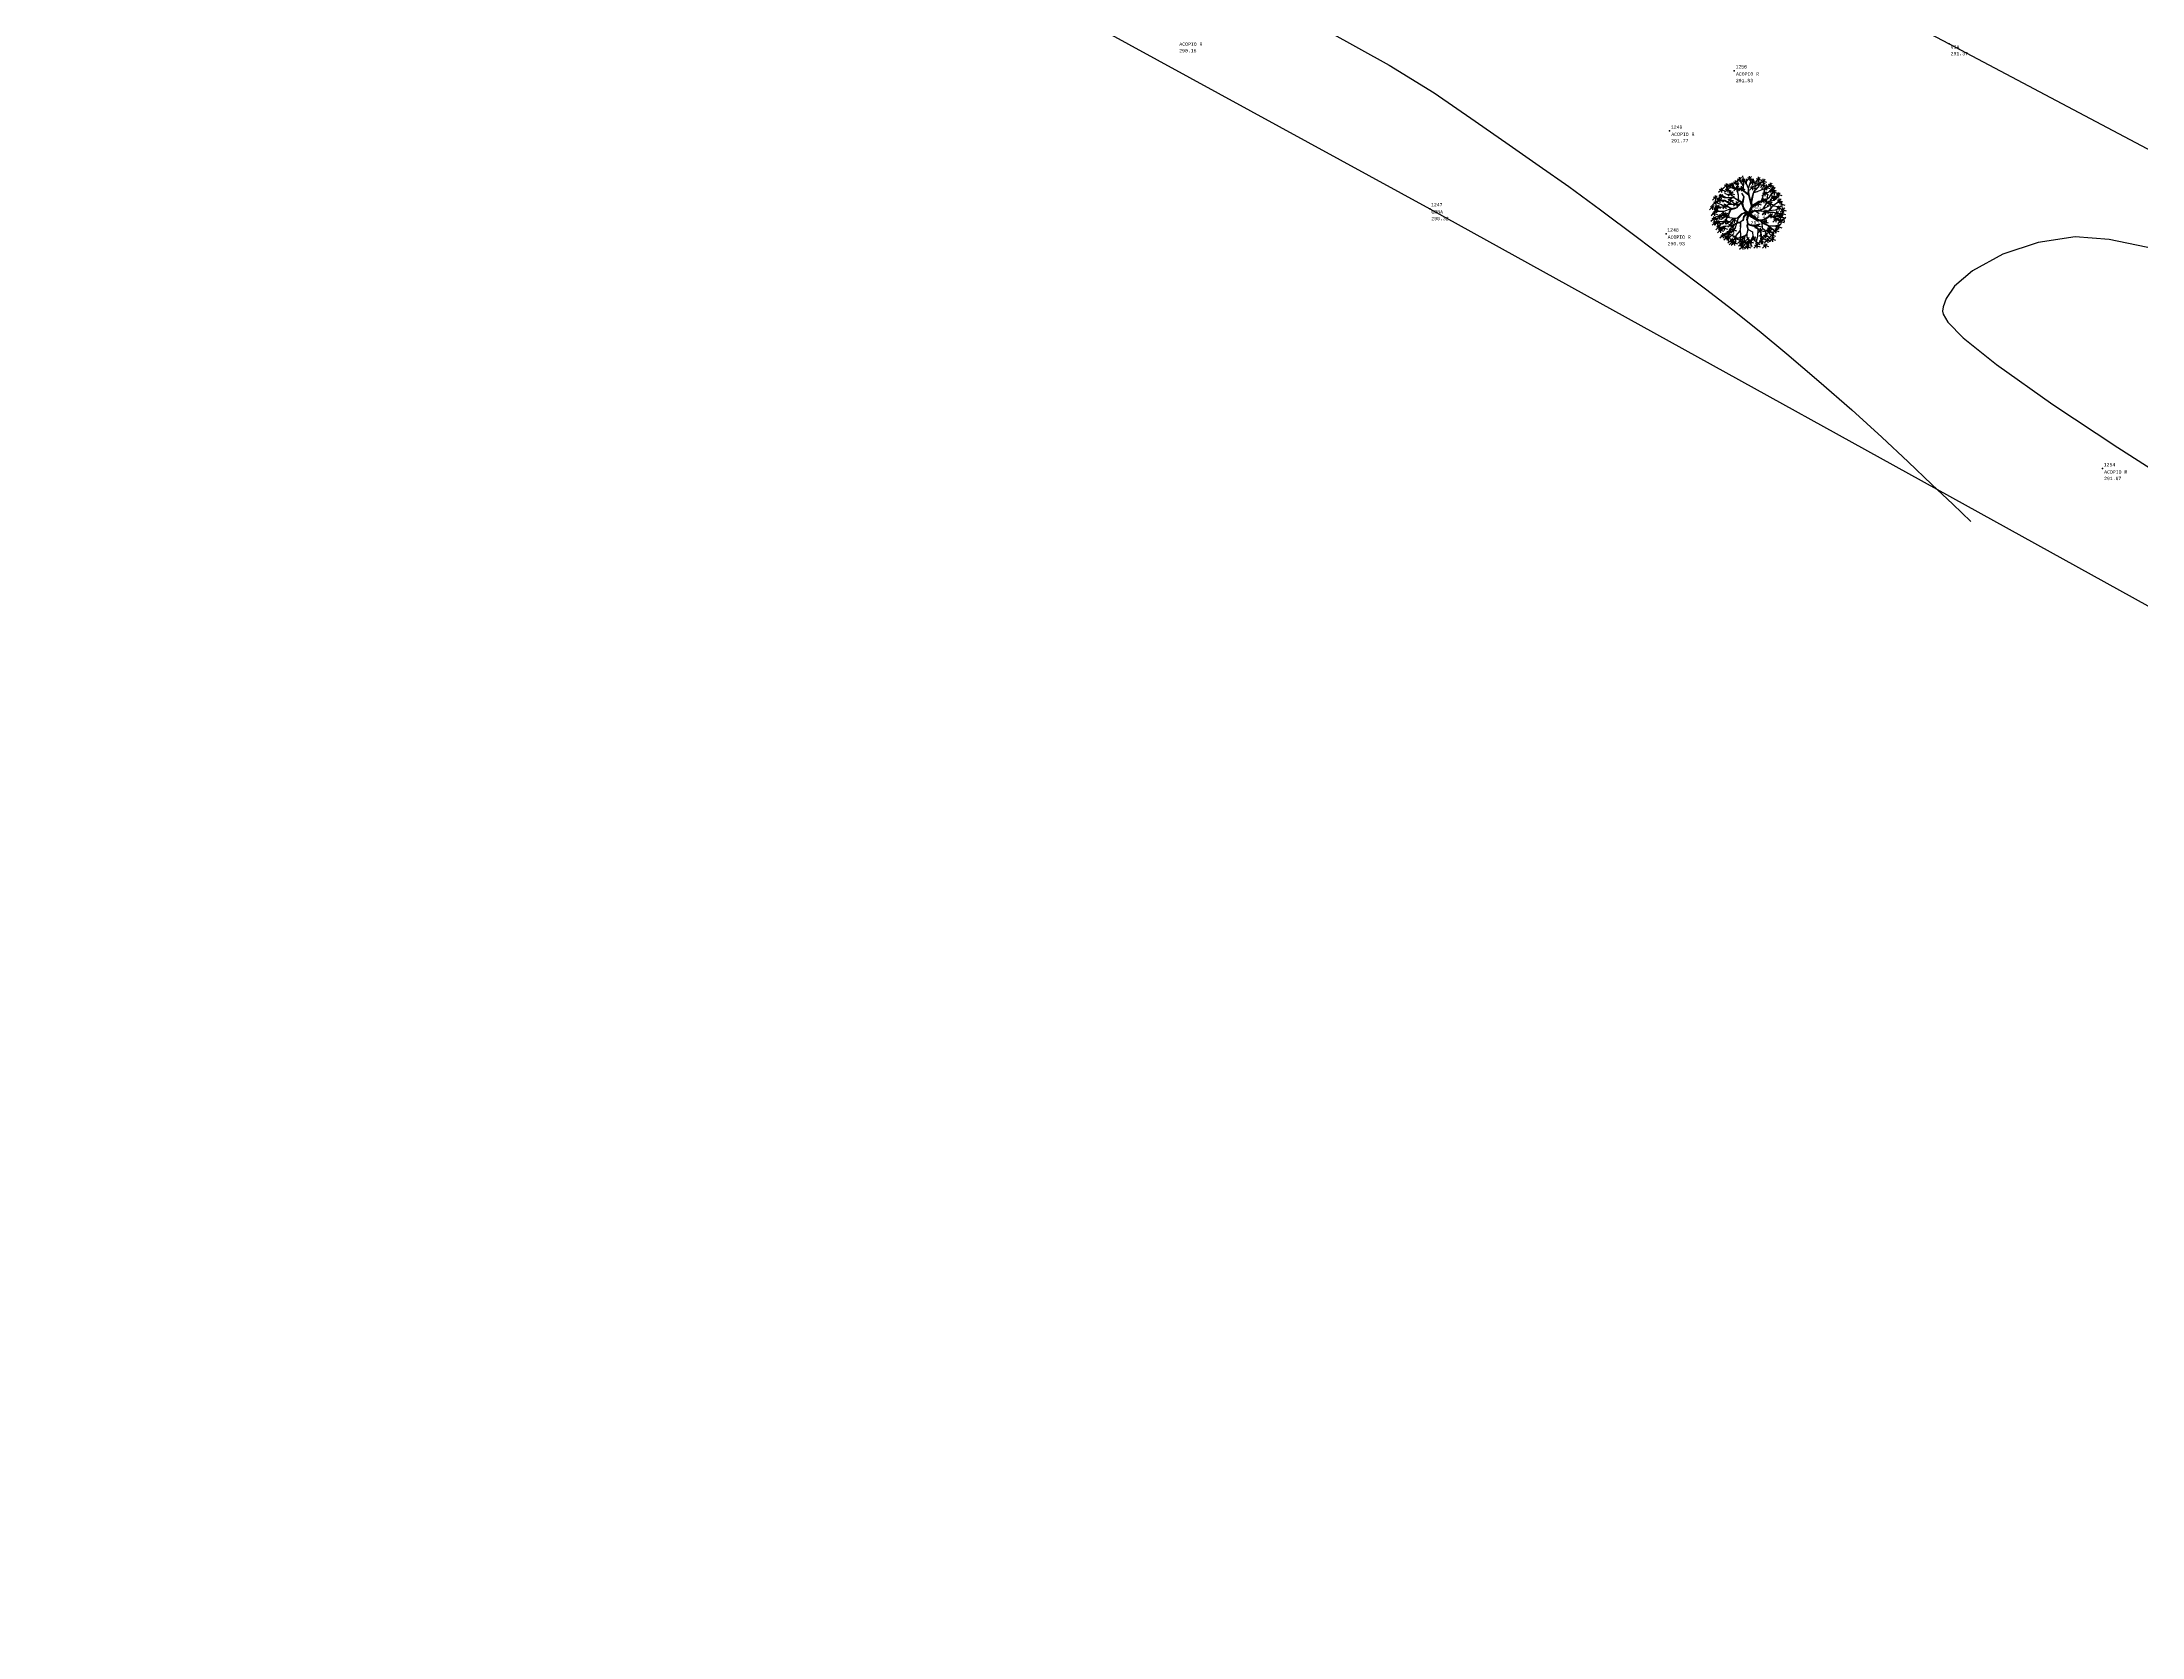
# Model space of a CAD drawing. Header units: metres. Extents: x 5050628 to 5051715, y 2427226 to 2427693.
# Drawn here: x 5051092.13 to 5051123.68, y 2427341.98 to 2427365.94 of the extents above; entities that cross this region are included whole.
import ezdxf
from ezdxf.enums import TextEntityAlignment as Align

# ---------------------------------------------------------------- set-up
doc = ezdxf.new("R2010")
doc.units = ezdxf.units.M
for name, color, linetype in [('ARBOLES', 3, 'Continuous'), ('C-TOPO-MINR-N', 11, 'Continuous'), ('CVL_PUNTO', 2, 'Continuous'), ('CVL_PUNTO_COR', 2, 'Continuous'), ('CVL_PUNTO_NUM', 2, 'Continuous'), ('Urbanizacion', 222, 'Continuous'), ('Vía', 40, 'Continuous')]:
    doc.layers.add(name, color=color, linetype=linetype)
doc.styles.add('MONOTXT4', font='monotxt4.shx')

# ---------------------------------------------------------------- blocks, each defined once
blk = doc.blocks.new('ar-2')
at = {"layer": 'ARBOLES', "color": 27}
for p, q in [((29.277, 111.969), (29.158, 112.187)), ((29.414, 112.149), (29.395, 112.287)), ((29.638, 112.025), (29.5, 112.311)), ((29.638, 112.218), (29.619, 112.342)), ((29.62, 112.377), (29.643, 112.177)), ((29.638, 112.342), (29.65, 112.224)), ((29.644, 112.043), (29.638, 112.218)), ((29.644, 111.993), (29.662, 112.348)), ((29.756, 112.137), (29.688, 112.342)), ((29.762, 112.143), (29.787, 112.361)), ((29.855, 111.956), (29.974, 112.361)), ((30.129, 112.131), (30.048, 112.355)), ((30.136, 112.137), (30.229, 112.305)), ((30.297, 112.031), (30.396, 112.249)), ((28.711, 111.253), (28.481, 111.359)), ((28.53, 111.488), (28.763, 111.416)), ((28.591, 111.638), (28.825, 111.565)), ((28.853, 111.558), (28.611, 111.664)), ((28.853, 111.564), (28.636, 111.67)), ((28.897, 111.564), (28.654, 111.695)), ((28.853, 111.44), (28.68, 111.44)), ((28.848, 111.434), (28.755, 111.366)), ((28.978, 111.677), (28.853, 111.744)), ((29.245, 111.558), (28.853, 111.558)), ((29.091, 111.303), (28.853, 111.44)), ((29.041, 111.297), (28.854, 111.434)), ((29.041, 111.839), (28.91, 111.982)), ((29.091, 111.677), (28.978, 111.677)), ((29.102, 111.683), (29.041, 111.839)), ((29.234, 111.272), (29.041, 111.297)), ((29.245, 111.956), (29.091, 112.149)), ((29.277, 111.259), (29.091, 111.303)), ((29.258, 111.564), (29.102, 111.683)), ((29.115, 112.149), (29.24, 111.988)), ((29.24, 111.988), (29.14, 112.174)), ((29.383, 111.888), (29.245, 111.956)), ((29.494, 111.409), (29.245, 111.558)), ((29.563, 111.334), (29.271, 111.534)), ((29.383, 111.9), (29.277, 111.969)), ((29.346, 112.057), (29.369, 111.857)), ((29.37, 111.844), (29.414, 112.149)), ((29.42, 111.733), (29.37, 111.844)), ((29.37, 111.844), (29.42, 111.683)), ((29.494, 111.894), (29.383, 111.9)), ((29.588, 111.876), (29.383, 111.888)), ((29.42, 111.683), (29.414, 111.471)), ((29.439, 111.458), (29.42, 111.733)), ((29.544, 111.334), (29.457, 111.285)), ((29.55, 111.309), (29.47, 111.285)), ((29.619, 111.888), (29.494, 111.894)), ((29.619, 111.328), (29.494, 111.409)), ((29.55, 111.309), (29.625, 111.135)), ((29.595, 111.266), (29.563, 111.334)), ((29.662, 111.601), (29.576, 111.757)), ((29.862, 111.657), (29.588, 111.876)), ((29.6, 111.352), (29.656, 111.595)), ((29.644, 111.11), (29.6, 111.322)), ((29.619, 111.888), (29.644, 112.043)), ((29.656, 111.129), (29.619, 111.328)), ((29.625, 111.346), (29.662, 111.601)), ((29.638, 111.906), (29.644, 111.863)), ((29.669, 111.832), (29.644, 111.993)), ((29.881, 111.664), (29.669, 111.832)), ((29.849, 111.956), (29.762, 112.143)), ((29.837, 111.701), (29.855, 111.95)), ((29.874, 111.677), (29.849, 111.956)), ((29.98, 111.197), (29.862, 111.657)), ((29.967, 111.378), (29.881, 111.664)), ((29.961, 111.421), (30.067, 111.77)), ((29.998, 111.352), (29.967, 111.378)), ((30.004, 111.179), (29.974, 111.346)), ((29.98, 111.384), (30.017, 111.534)), ((29.998, 111.365), (30.08, 111.794)), ((30.017, 111.179), (29.998, 111.352)), ((30.017, 111.246), (30.297, 111.409)), ((30.03, 111.209), (30.253, 111.359)), ((30.036, 111.179), (30.309, 111.396)), ((30.08, 111.794), (30.142, 111.882)), ((30.086, 111.776), (30.223, 111.82)), ((30.104, 111.813), (30.229, 111.826)), ((30.333, 111.375), (30.126, 111.192)), ((30.142, 111.882), (30.129, 112.131)), ((30.142, 111.919), (30.297, 112.038)), ((30.147, 111.882), (30.297, 112.031)), ((30.223, 111.82), (30.428, 111.913)), ((30.297, 111.409), (30.422, 111.421)), ((30.309, 111.396), (30.471, 111.409)), ((30.385, 111.421), (30.459, 111.59)), ((30.622, 111.809), (30.416, 111.626)), ((30.422, 111.421), (30.446, 111.502)), ((30.428, 111.913), (30.739, 112.056)), ((30.446, 111.502), (30.491, 111.701)), ((30.471, 111.409), (30.565, 111.446)), ((30.472, 111.091), (30.609, 111.322)), ((30.484, 111.714), (30.546, 111.888)), ((30.491, 111.701), (30.701, 111.8)), ((30.502, 111.739), (30.695, 111.794)), ((30.546, 111.888), (30.595, 111.956)), ((30.565, 111.446), (30.739, 111.577)), ((30.595, 111.956), (30.621, 112.125)), ((30.609, 111.322), (30.783, 111.434)), ((30.615, 111.366), (30.789, 111.44)), ((30.701, 111.8), (30.857, 111.963)), ((30.739, 111.577), (30.857, 111.782)), ((30.757, 111.863), (30.87, 111.943)), ((30.757, 111.85), (30.882, 111.919)), ((30.981, 111.635), (30.775, 111.452)), ((30.783, 111.648), (31.017, 111.576)), ((30.783, 111.434), (30.939, 111.453)), ((30.789, 111.434), (30.895, 111.621)), ((30.876, 111.216), (31.094, 111.372)), ((30.886, 111.653), (30.909, 111.452)), ((30.939, 111.453), (31.088, 111.652)), ((30.939, 111.453), (31.119, 111.614)), ((28.396, 111.064), (28.63, 110.991)), ((28.406, 110.992), (28.767, 110.98)), ((28.786, 110.98), (28.412, 111.011)), ((28.648, 110.817), (28.418, 110.705)), ((28.637, 111.16), (28.419, 111.135)), ((28.431, 111.16), (28.556, 111.166)), ((28.723, 111.148), (28.437, 111.198)), ((28.699, 110.637), (28.456, 110.675)), ((28.568, 110.525), (28.462, 110.5)), ((28.63, 110.525), (28.475, 110.482)), ((28.798, 110.5), (28.531, 110.339)), ((28.755, 110.538), (28.537, 110.532)), ((28.923, 110.563), (28.63, 110.525)), ((28.804, 110.979), (28.648, 110.817)), ((28.848, 110.743), (28.699, 110.637)), ((28.829, 111.166), (28.711, 111.253)), ((28.823, 111.166), (28.723, 111.148)), ((28.791, 111.231), (29.025, 111.159)), ((28.991, 110.793), (28.798, 110.5)), ((29.102, 111.085), (28.804, 110.979)), ((29.116, 111.085), (28.811, 111.284)), ((29.016, 111.278), (28.823, 111.166)), ((28.985, 110.805), (28.848, 110.743)), ((29.284, 110.681), (28.916, 110.724)), ((29.06, 110.538), (28.923, 110.563)), ((29.066, 110.532), (28.923, 110.438)), ((29.072, 111.067), (28.973, 110.799)), ((29.103, 111.06), (28.985, 110.805)), ((28.997, 111.173), (29.14, 111.098)), ((29.246, 111.253), (29.016, 111.278)), ((29.178, 110.669), (29.06, 110.538)), ((29.339, 111.129), (29.102, 111.085)), ((29.109, 111.067), (29.327, 111.116)), ((29.228, 110.432), (29.109, 110.339)), ((29.122, 110.332), (29.228, 110.407)), ((29.228, 110.407), (29.165, 110.282)), ((29.408, 110.693), (29.178, 110.669)), ((29.253, 110.426), (29.184, 110.282)), ((29.414, 110.507), (29.228, 110.432)), ((29.427, 110.494), (29.253, 110.426)), ((29.408, 111.26), (29.265, 111.26)), ((29.421, 110.687), (29.271, 110.245)), ((29.457, 111.285), (29.277, 111.259)), ((29.47, 111.285), (29.339, 111.129)), ((29.433, 111.278), (29.339, 111.129)), ((29.545, 110.868), (29.377, 110.693)), ((29.551, 110.861), (29.408, 110.693)), ((29.514, 110.519), (29.414, 110.507)), ((29.501, 110.482), (29.427, 110.494)), ((29.433, 110.693), (29.582, 110.868)), ((29.501, 110.519), (29.52, 110.332)), ((29.613, 110.612), (29.514, 110.525)), ((29.582, 110.575), (29.514, 110.519)), ((29.52, 110.307), (29.526, 110.513)), ((29.738, 110.942), (29.545, 110.868)), ((29.756, 110.917), (29.551, 110.861)), ((29.626, 110.6), (29.582, 110.575)), ((29.644, 110.774), (29.613, 110.612)), ((29.651, 110.743), (29.626, 110.6)), ((29.763, 110.923), (29.638, 111.098)), ((29.749, 110.967), (29.644, 111.11)), ((29.848, 110.918), (29.651, 110.743)), ((29.756, 110.992), (29.656, 111.129)), ((29.657, 110.768), (29.781, 110.936)), ((29.812, 110.923), (29.657, 110.768)), ((29.855, 110.917), (29.749, 110.967)), ((29.855, 110.917), (29.756, 110.992)), ((29.812, 110.874), (29.769, 110.625)), ((29.848, 110.918), (29.775, 110.612)), ((29.775, 110.612), (29.812, 110.457)), ((29.8, 110.45), (29.787, 110.357)), ((29.819, 110.432), (29.794, 110.364)), ((29.856, 110.812), (29.8, 110.618)), ((29.8, 110.618), (29.825, 110.469)), ((29.812, 110.457), (29.887, 110.413)), ((29.825, 110.469), (29.912, 110.426)), ((29.848, 110.918), (29.98, 111.197)), ((29.848, 110.918), (30.004, 111.179)), ((29.848, 110.918), (29.887, 110.811)), ((29.893, 110.954), (29.881, 110.917)), ((29.881, 110.917), (29.905, 110.817)), ((29.887, 110.811), (30.223, 110.599)), ((29.887, 110.413), (30.124, 110.345)), ((29.905, 110.817), (29.918, 110.917)), ((29.912, 110.426), (30.092, 110.37)), ((29.918, 110.992), (30.017, 111.16)), ((29.918, 110.936), (30.043, 111.017)), ((29.918, 110.917), (29.918, 110.992)), ((29.924, 110.911), (30.018, 110.986)), ((29.93, 110.898), (30.291, 110.618)), ((29.937, 110.805), (29.93, 110.867)), ((29.93, 110.867), (30.21, 110.655)), ((30.204, 110.631), (29.937, 110.805)), ((29.949, 110.886), (30.092, 111.005)), ((30.21, 110.655), (29.967, 110.811)), ((30.018, 110.986), (30.105, 111.017)), ((30.285, 110.413), (30.055, 110.382)), ((30.092, 111.005), (30.155, 111.005)), ((30.105, 111.017), (30.298, 111.017)), ((30.13, 110.37), (30.285, 110.413)), ((30.155, 111.005), (30.31, 110.892)), ((30.192, 110.986), (30.323, 111.011)), ((30.291, 110.618), (30.204, 110.631)), ((30.223, 110.599), (30.341, 110.593)), ((30.279, 111.017), (30.472, 111.091)), ((30.298, 111.017), (30.422, 110.992)), ((30.309, 110.618), (30.372, 110.618)), ((30.341, 110.593), (30.422, 110.493)), ((30.348, 111.017), (30.478, 111.091)), ((30.372, 110.618), (30.502, 110.649)), ((30.403, 110.581), (30.446, 110.493)), ((30.409, 110.581), (30.534, 110.643)), ((30.416, 110.488), (30.428, 110.282)), ((30.422, 110.992), (30.727, 111.017)), ((30.422, 110.493), (30.701, 110.369)), ((30.453, 110.282), (30.435, 110.482)), ((30.446, 110.493), (30.695, 110.388)), ((30.491, 111.091), (30.721, 111.21)), ((30.502, 110.649), (30.739, 110.787)), ((30.528, 110.992), (30.659, 110.986)), ((30.534, 110.643), (30.733, 110.768)), ((30.628, 111.005), (30.721, 110.955)), ((30.695, 110.835), (30.928, 110.763)), ((30.721, 110.955), (30.908, 110.942)), ((30.727, 111.017), (30.876, 111.216)), ((30.733, 110.768), (30.9, 110.737)), ((30.739, 110.787), (30.882, 110.755)), ((30.746, 111.023), (30.976, 111.048)), ((30.777, 111.036), (30.889, 111.229)), ((30.882, 110.755), (31.199, 110.787)), ((30.889, 111.216), (31.275, 111.173)), ((30.9, 110.737), (31.156, 110.631)), ((31.138, 110.612), (30.907, 110.724)), ((30.908, 110.942), (31.293, 110.874)), ((31.181, 110.811), (30.919, 110.761)), ((30.955, 110.925), (31.189, 110.853)), ((30.976, 111.048), (31.063, 111.042)), ((31.019, 110.376), (31.231, 110.443)), ((31.249, 110.581), (31.138, 110.612)), ((31.261, 110.599), (31.144, 110.625)), ((31.156, 110.631), (31.274, 110.625)), ((31.298, 110.798), (31.181, 110.811)), ((31.199, 110.787), (31.293, 110.755)), ((31.298, 110.78), (31.224, 110.792)), ((28.496, 110.341), (28.729, 110.269)), ((28.86, 110.357), (28.58, 110.27)), ((28.705, 110.282), (28.58, 110.257)), ((28.599, 110.233), (28.705, 110.282)), ((28.612, 110.208), (28.842, 110.345)), ((28.991, 110.096), (28.755, 109.984)), ((29.109, 110.339), (28.86, 110.357)), ((29.035, 110.158), (28.96, 109.791)), ((29.091, 110.245), (28.973, 109.766)), ((29.078, 110.251), (28.991, 110.096)), ((29.184, 110.282), (29.078, 110.251)), ((29.286, 110.273), (29.08, 110.09)), ((29.215, 109.772), (29.085, 109.691)), ((29.271, 110.245), (29.103, 110.052)), ((29.191, 110.29), (29.214, 110.09)), ((29.676, 109.915), (29.215, 109.772)), ((29.246, 109.784), (29.713, 109.952)), ((29.302, 109.679), (29.259, 109.616)), ((29.321, 109.952), (29.302, 109.679)), ((29.489, 110.152), (29.321, 109.952)), ((29.632, 109.695), (29.426, 109.512)), ((29.677, 109.879), (29.47, 109.696)), ((29.663, 109.729), (29.47, 109.517)), ((29.52, 110.332), (29.489, 110.152)), ((29.52, 109.984), (29.489, 109.753)), ((29.495, 110.164), (29.52, 109.984)), ((29.663, 109.722), (29.539, 109.511)), ((29.682, 109.915), (29.663, 109.729)), ((29.781, 110.027), (29.682, 109.915)), ((29.831, 110.195), (29.775, 110.04)), ((29.775, 110.04), (29.787, 109.884)), ((29.787, 110.357), (29.819, 110.183)), ((29.787, 109.884), (29.869, 109.753)), ((29.794, 110.364), (29.837, 110.208)), ((29.837, 110.208), (30.018, 110.12)), ((29.875, 109.753), (29.999, 109.492)), ((30.024, 109.909), (29.955, 109.76)), ((29.962, 109.747), (29.955, 109.486)), ((30.043, 109.915), (29.962, 109.747)), ((30.018, 110.12), (30.043, 109.915)), ((30.03, 109.965), (30.024, 109.909)), ((30.043, 109.915), (30.099, 109.772)), ((30.07, 109.924), (30.093, 109.724)), ((30.099, 109.772), (30.335, 109.573)), ((30.124, 110.37), (30.254, 110.264)), ((30.124, 110.345), (30.248, 110.245)), ((30.235, 109.934), (30.167, 109.616)), ((30.248, 110.245), (30.235, 109.934)), ((30.26, 110.257), (30.379, 110.071)), ((30.366, 110.046), (30.379, 109.853)), ((30.397, 109.585), (30.372, 109.841)), ((30.379, 110.071), (30.397, 109.884)), ((30.379, 109.853), (30.422, 109.592)), ((30.391, 109.884), (30.441, 109.592)), ((30.397, 109.884), (30.652, 109.735)), ((30.428, 110.282), (30.546, 110.189)), ((30.546, 110.189), (30.615, 109.971)), ((30.565, 110.171), (30.814, 110.102)), ((30.578, 110.189), (30.827, 110.108)), ((30.615, 109.971), (30.771, 109.853)), ((30.638, 110.146), (30.872, 110.074)), ((30.683, 110.364), (30.883, 110.226)), ((30.695, 110.388), (31, 110.35)), ((30.701, 110.369), (31.019, 110.376)), ((30.827, 110.108), (30.914, 109.977)), ((31, 110.35), (31.099, 110.195)), ((31.027, 110.363), (31.261, 110.29))]:
    blk.add_line(p, q, dxfattribs=at)
at = {"layer": 'ARBOLES'}
for p, q in [((29.381, 112.272), (29.175, 112.089)), ((29.208, 112.227), (29.442, 112.155)), ((29.286, 112.289), (29.309, 112.089)), ((29.552, 112.413), (29.346, 112.23)), ((29.379, 112.368), (29.613, 112.296)), ((29.457, 112.43), (29.48, 112.23)), ((29.716, 112.36), (29.509, 112.177)), ((29.543, 112.315), (29.776, 112.243)), ((29.603, 112.491), (29.626, 112.29)), ((29.982, 112.455), (29.776, 112.272)), ((29.809, 112.411), (30.043, 112.339)), ((29.887, 112.473), (29.91, 112.272)), ((30.099, 112.288), (29.893, 112.105)), ((29.926, 112.243), (30.16, 112.171)), ((30.004, 112.305), (30.027, 112.105)), ((30.344, 112.212), (30.137, 112.029)), ((30.353, 112.423), (30.146, 112.24)), ((30.18, 112.379), (30.413, 112.306)), ((30.248, 112.23), (30.271, 112.029)), ((30.257, 112.441), (30.28, 112.24)), ((30.555, 112.339), (30.348, 112.155)), ((30.382, 112.294), (30.615, 112.222)), ((30.459, 112.356), (30.482, 112.155)), ((30.471, 112.189), (30.494, 111.988)), ((30.765, 112.191), (30.788, 111.99)), ((28.528, 111.641), (28.322, 111.457)), ((28.536, 111.431), (28.33, 111.248)), ((28.355, 111.596), (28.589, 111.524)), ((28.363, 111.387), (28.597, 111.315)), ((28.433, 111.658), (28.456, 111.457)), ((28.441, 111.449), (28.464, 111.248)), ((28.703, 111.533), (28.497, 111.35)), ((28.68, 111.44), (28.53, 111.502)), ((28.764, 111.682), (28.558, 111.499)), ((28.786, 111.965), (28.579, 111.782)), ((28.608, 111.55), (28.631, 111.35)), ((28.613, 111.92), (28.846, 111.848)), ((28.669, 111.7), (28.692, 111.499)), ((28.69, 111.982), (28.714, 111.782)), ((28.994, 112.147), (28.788, 111.964)), ((28.821, 112.102), (29.055, 112.03)), ((29.043, 111.964), (28.837, 111.781)), ((28.869, 111.293), (28.892, 111.092)), ((28.87, 111.919), (29.104, 111.847)), ((28.899, 112.164), (28.922, 111.964)), ((29.153, 111.542), (28.947, 111.359)), ((28.948, 111.981), (28.971, 111.781)), ((29.159, 112.15), (28.953, 111.966)), ((29.24, 111.943), (28.972, 112.031)), ((28.98, 111.498), (29.214, 111.426)), ((28.986, 112.105), (29.22, 112.033)), ((29.198, 111.809), (28.992, 111.626)), ((29.025, 111.764), (29.259, 111.692)), ((29.058, 111.56), (29.081, 111.359)), ((29.064, 112.167), (29.087, 111.966)), ((29.29, 111.272), (29.084, 111.452)), ((29.103, 111.827), (29.126, 111.626)), ((29.426, 111.381), (29.22, 111.198)), ((29.442, 112.04), (29.235, 111.857)), ((29.253, 111.336), (29.486, 111.264)), ((29.269, 111.995), (29.502, 111.923)), ((29.331, 111.398), (29.354, 111.198)), ((29.401, 112.088), (29.364, 112.162)), ((29.632, 112.027), (29.426, 111.844)), ((29.459, 111.982), (29.692, 111.91)), ((29.537, 112.044), (29.56, 111.844)), ((30.096, 112.061), (29.889, 111.878)), ((29.923, 112.016), (30.156, 111.944)), ((30, 112.078), (30.023, 111.878)), ((30.16, 111.33), (30.393, 111.258)), ((30.171, 112.168), (30.404, 112.095)), ((30.237, 111.392), (30.26, 111.192)), ((30.566, 112.171), (30.36, 111.988)), ((30.572, 111.509), (30.366, 111.326)), ((30.393, 112.127), (30.627, 112.054)), ((30.399, 111.465), (30.632, 111.392)), ((30.434, 111.919), (30.446, 112)), ((30.449, 111.764), (30.683, 111.692)), ((30.477, 111.527), (30.5, 111.326)), ((30.694, 112.066), (30.488, 111.883)), ((30.521, 112.021), (30.755, 111.949)), ((30.527, 111.827), (30.55, 111.626)), ((30.599, 112.083), (30.622, 111.883)), ((30.603, 111.328), (30.677, 111.671)), ((30.85, 111.375), (30.644, 111.192)), ((30.86, 112.173), (30.654, 111.99)), ((30.677, 111.33), (30.911, 111.258)), ((30.687, 112.129), (30.921, 112.056)), ((30.743, 112.051), (30.977, 111.979)), ((30.755, 111.392), (30.778, 111.192)), ((30.963, 111.971), (30.756, 111.788)), ((30.79, 111.926), (31.023, 111.854)), ((30.808, 111.591), (31.042, 111.519)), ((31.017, 111.865), (30.81, 111.682)), ((30.844, 111.82), (31.077, 111.748)), ((30.857, 111.782), (30.956, 111.857)), ((30.867, 111.988), (30.89, 111.788)), ((30.921, 111.882), (30.945, 111.682)), ((31.2, 111.764), (30.994, 111.581)), ((31.027, 111.72), (31.261, 111.648)), ((31.239, 111.509), (31.033, 111.326)), ((31.066, 111.465), (31.3, 111.392)), ((31.094, 111.372), (31.231, 111.378)), ((31.105, 111.782), (31.128, 111.581)), ((31.144, 111.527), (31.167, 111.326)), ((31.164, 111.32), (31.398, 111.248)), ((31.242, 111.382), (31.265, 111.182)), ((28.4, 111.227), (28.194, 111.044)), ((28.227, 111.182), (28.46, 111.11)), ((28.468, 110.742), (28.262, 110.559)), ((28.48, 110.97), (28.274, 110.787)), ((28.295, 110.697), (28.529, 110.625)), ((28.305, 111.244), (28.328, 111.044)), ((28.307, 110.925), (28.541, 110.853)), ((28.513, 110.584), (28.307, 110.401)), ((28.34, 110.539), (28.574, 110.467)), ((28.569, 111.108), (28.363, 110.925)), ((28.373, 110.759), (28.396, 110.559)), ((28.385, 110.987), (28.408, 110.787)), ((28.603, 111.231), (28.396, 111.048)), ((28.608, 110.578), (28.402, 110.395)), ((28.418, 110.601), (28.441, 110.401)), ((28.43, 111.186), (28.663, 111.114)), ((28.435, 110.533), (28.669, 110.461)), ((28.474, 111.126), (28.497, 110.925)), ((28.699, 110.836), (28.493, 110.653)), ((28.507, 111.248), (28.53, 111.048)), ((28.513, 110.595), (28.536, 110.395)), ((28.526, 110.791), (28.759, 110.719)), ((28.574, 110.403), (28.597, 110.203)), ((28.604, 110.853), (28.627, 110.653)), ((28.875, 110.925), (28.669, 110.742)), ((28.702, 110.88), (28.936, 110.808)), ((28.953, 110.629), (28.747, 110.446)), ((28.964, 111.276), (28.758, 111.092)), ((28.98, 110.902), (28.774, 110.719)), ((28.78, 110.942), (28.803, 110.742)), ((28.78, 110.585), (29.013, 110.513)), ((28.807, 110.857), (29.041, 110.785)), ((28.858, 110.647), (28.881, 110.446)), ((28.885, 110.919), (28.908, 110.719)), ((29.183, 110.491), (28.977, 110.308)), ((29.01, 110.446), (29.243, 110.374)), ((29.088, 110.508), (29.111, 110.308)), ((29.32, 110.686), (29.114, 110.503)), ((29.147, 110.641), (29.381, 110.569)), ((29.225, 110.703), (29.248, 110.503)), ((30.328, 110.446), (30.122, 110.263)), ((30.155, 110.402), (30.389, 110.329)), ((30.627, 110.614), (30.421, 110.43)), ((30.638, 111.025), (30.432, 110.841)), ((30.454, 110.569), (30.687, 110.497)), ((30.465, 110.98), (30.699, 110.908)), ((30.532, 110.631), (30.555, 110.43)), ((30.543, 111.042), (30.566, 110.841)), ((30.868, 110.88), (30.662, 110.697)), ((30.773, 110.897), (30.796, 110.697)), ((31.089, 110.713), (30.883, 110.53)), ((30.916, 110.668), (31.15, 110.596)), ((31.128, 110.97), (30.922, 110.787)), ((30.994, 110.73), (31.017, 110.53)), ((31.2, 110.407), (30.994, 110.224)), ((31.222, 111.198), (31.016, 111.015)), ((31.033, 110.987), (31.056, 110.787)), ((31.049, 111.153), (31.283, 111.081)), ((31.276, 110.82), (31.07, 110.637)), ((31.301, 110.632), (31.094, 110.449)), ((31.103, 110.776), (31.336, 110.704)), ((31.105, 110.425), (31.128, 110.224)), ((31.127, 111.215), (31.15, 111.015)), ((31.128, 110.587), (31.361, 110.515)), ((31.368, 110.97), (31.162, 110.787)), ((31.181, 110.838), (31.204, 110.637)), ((31.394, 111.125), (31.188, 110.942)), ((31.195, 110.925), (31.428, 110.853)), ((31.205, 110.649), (31.228, 110.449)), ((31.221, 111.081), (31.455, 111.009)), ((31.433, 110.725), (31.227, 110.542)), ((31.273, 110.987), (31.296, 110.787)), ((31.299, 111.143), (31.322, 110.942)), ((31.338, 110.742), (31.361, 110.542)), ((28.669, 110.386), (28.463, 110.203)), ((28.738, 110.254), (28.532, 110.071)), ((28.565, 110.21), (28.798, 110.138)), ((28.848, 110.035), (28.641, 109.852)), ((28.643, 110.272), (28.666, 110.071)), ((28.675, 109.99), (28.908, 109.918)), ((28.897, 110.351), (28.69, 110.168)), ((28.724, 110.306), (28.957, 110.234)), ((28.752, 110.053), (28.776, 109.852)), ((28.801, 110.368), (28.825, 110.168)), ((29.013, 109.94), (28.807, 109.757)), ((28.84, 109.895), (29.074, 109.823)), ((29.048, 110.123), (28.842, 109.94)), ((28.875, 110.078), (29.109, 110.006)), ((28.918, 109.957), (28.941, 109.757)), ((28.953, 110.14), (28.976, 109.94)), ((28.974, 109.92), (28.997, 109.72)), ((29.186, 109.821), (28.979, 109.638)), ((29.235, 109.753), (29.028, 109.57)), ((29.237, 110.04), (29.031, 109.856)), ((29.064, 109.995), (29.297, 109.923)), ((29.09, 109.838), (29.113, 109.638)), ((29.113, 110.228), (29.346, 110.156)), ((29.331, 109.718), (29.124, 109.535)), ((29.139, 109.77), (29.162, 109.57)), ((29.158, 109.673), (29.391, 109.601)), ((29.181, 109.913), (29.414, 109.841)), ((29.23, 109.845), (29.463, 109.773)), ((29.235, 109.735), (29.259, 109.535)), ((29.603, 109.817), (29.397, 109.634)), ((29.459, 109.65), (29.692, 109.578)), ((29.684, 109.547), (29.478, 109.364)), ((29.508, 109.835), (29.531, 109.634)), ((29.514, 109.523), (29.632, 109.679)), ((29.537, 109.712), (29.56, 109.512)), ((29.581, 109.897), (29.605, 109.696)), ((29.589, 109.564), (29.612, 109.364)), ((29.654, 109.673), (29.887, 109.601)), ((29.887, 109.874), (29.681, 109.691)), ((29.887, 109.556), (29.681, 109.373)), ((29.904, 109.773), (29.698, 109.59)), ((29.714, 109.512), (29.948, 109.44)), ((29.731, 109.735), (29.754, 109.535)), ((29.792, 109.574), (29.815, 109.373)), ((30.01, 109.763), (29.803, 109.579)), ((29.869, 109.753), (29.831, 109.61)), ((29.831, 109.61), (29.85, 109.479)), ((29.837, 109.718), (30.07, 109.646)), ((29.914, 109.78), (29.938, 109.579)), ((30.165, 109.907), (29.959, 109.724)), ((29.992, 109.862), (30.226, 109.79)), ((30.282, 109.601), (30.076, 109.418)), ((30.109, 109.556), (30.343, 109.484)), ((30.167, 109.616), (30.211, 109.523)), ((30.187, 109.618), (30.21, 109.418)), ((30.449, 110.246), (30.243, 110.063)), ((30.471, 109.796), (30.265, 109.613)), ((30.276, 110.201), (30.51, 110.129)), ((30.294, 109.956), (30.527, 109.884)), ((30.298, 109.751), (30.532, 109.679)), ((30.354, 110.263), (30.377, 110.063)), ((30.376, 109.813), (30.399, 109.613)), ((30.645, 109.605), (30.439, 109.422)), ((30.65, 110.024), (30.444, 109.841)), ((30.472, 109.561), (30.706, 109.489)), ((30.477, 109.979), (30.71, 109.907)), ((30.743, 109.829), (30.537, 109.646)), ((30.55, 109.623), (30.573, 109.422)), ((30.555, 110.041), (30.578, 109.841)), ((30.57, 109.784), (30.804, 109.712)), ((30.811, 110.324), (30.605, 110.14)), ((30.811, 110.191), (30.605, 110.008)), ((30.638, 110.279), (30.872, 110.207)), ((30.648, 109.846), (30.671, 109.646)), ((30.716, 110.341), (30.739, 110.14)), ((30.716, 110.208), (30.739, 110.008)), ((30.94, 109.879), (30.733, 109.696)), ((30.944, 110.051), (30.738, 109.868)), ((30.767, 109.835), (31, 109.763)), ((30.771, 110.006), (31.004, 109.934)), ((30.844, 109.897), (30.867, 109.696)), ((30.849, 110.068), (30.872, 109.868)), ((31.078, 110.24), (30.872, 110.057)), ((30.883, 110.226), (31.007, 110.065)), ((30.905, 110.195), (31.138, 110.123)), ((30.983, 110.257), (31.006, 110.057)), ((29.511, 109.502), (29.745, 109.43))]:
    blk.add_line(p, q, dxfattribs=at)

msp = doc.modelspace()

# ---------------------------------------------------------------- linework, layer by layer
at = {"layer": 'C-TOPO-MINR-N', "color": 32, "linetype": 'Continuous', "lineweight": -3}
for points in [[(5051111.448, 2427366.101, 291.966), (5051112.371, 2427365.591, 291.966), (5051113.046, 2427365.176, 291.966), (5051113.661, 2427364.751, 291.966), (5051114.172, 2427364.397, 291.966), (5051114.624, 2427364.081, 291.966), (5051115.065, 2427363.767, 291.966), (5051115.541, 2427363.42, 291.966), (5051116.1, 2427363.003, 291.966), (5051116.657, 2427362.584, 291.966), (5051117.12, 2427362.232, 291.966), (5051117.53, 2427361.915, 291.966), (5051117.924, 2427361.599, 291.966), (5051118.341, 2427361.254, 291.966), (5051118.821, 2427360.848, 291.966), (5051119.32, 2427360.413, 291.966), (5051119.767, 2427360.006, 291.966), (5051120.167, 2427359.633, 291.966), (5051120.522, 2427359.295, 291.966), (5051120.835, 2427358.996, 291.966), (5051121.107, 2427358.739, 291.966)], [(5051123.884, 2427362.827, 292.966), (5051123.186, 2427362.975, 292.966), (5051122.674, 2427363.013, 292.966), (5051122.119, 2427362.927, 292.966), (5051121.586, 2427362.751, 292.966), (5051121.132, 2427362.505, 292.966), (5051120.862, 2427362.274, 292.966), (5051120.733, 2427362.088, 292.966), (5051120.689, 2427361.96, 292.966), (5051120.681, 2427361.895, 292.966), (5051120.689, 2427361.85, 292.966), (5051120.76, 2427361.733, 292.966), (5051120.991, 2427361.497, 292.966), (5051121.491, 2427361.094, 292.966), (5051122.336, 2427360.494, 292.966), (5051123.313, 2427359.848, 292.966), (5051124.3, 2427359.219, 292.966)]]:
    msp.add_polyline3d(points, dxfattribs=at)
at = {"layer": 'CVL_PUNTO', "color": 4}
for p in [(5051120.78, 2427365.914, 291.84), (5051120.78, 2427365.914, 291.84), (5051117.553, 2427365.509, 292.293), (5051117.553, 2427365.509, 292.293), (5051116.582, 2427364.604, 292.234), (5051116.582, 2427364.604, 292.234), (5051112.979, 2427363.436, 290.783), (5051112.979, 2427363.436, 290.783), (5051117.776, 2427363.373, 291.981), (5051117.776, 2427363.373, 291.981), (5051116.528, 2427363.059, 291.393), (5051116.528, 2427363.059, 291.393), (5051123.084, 2427359.532, 292.139), (5051123.084, 2427359.532, 292.139)]:
    msp.add_point(p, dxfattribs=at)
at = {"layer": 'Urbanizacion', "elevation": 278.688, "flags": 128}
msp.add_lwpolyline([(5051051.915, 2427384.529), (5051056.643, 2427383.852), (5051064.753, 2427382.244), (5051072.038, 2427380.793), (5051087.712, 2427376.353), (5051094.683, 2427372.998), (5051106.19, 2427367.151), (5051112.979, 2427363.436), (5051124.192, 2427357.234), (5051134.994, 2427351.195), (5051146.564, 2427345.044), (5051167.871, 2427335.319), (5051183.433, 2427327.425), (5051206.79, 2427314.716)], dxfattribs=at)
at = {"layer": 'Vía'}
msp.add_polyline3d([(5051053.436, 2427388.701, 287.492), (5051061.888, 2427386.411, 288.146), (5051070.357, 2427384.542, 288.467), (5051079.254, 2427382.519, 289.113), (5051088.187, 2427379.457, 289.512), (5051096.307, 2427376.712, 290.127), (5051104.617, 2427373.559, 290.695), (5051112.777, 2427370.12, 291.224), (5051120.78, 2427365.914, 291.84), (5051128.409, 2427361.872, 292.164), (5051134.367, 2427359.198, 292.594), (5051137.366, 2427357.598, 292.816), (5051142.442, 2427355.052, 293.174), (5051146.876, 2427352.248, 293.3), (5051153.307, 2427348.436, 293.911), (5051160.669, 2427344.014, 294.268)], dxfattribs=at)

# ---------------------------------------------------------------- block references
at = {"layer": 'ARBOLES', "lineweight": 0, "xscale": 0.3543167345633265, "yscale": 0.3543167345633265, "zscale": 0.3543167345633265}
msp.add_blockref('ar-2', (5051107.189, 2427324.073, 291.981), dxfattribs=at)

# ---------------------------------------------------------------- texts
at = {"layer": 'CVL_PUNTO_COR', "color": 4, "style": 'MONOTXT4'}
for s, p in [('290.16', (5051109.215, 2427365.834, 290.624)), ('291.37', (5051120.803, 2427365.791, 291.84)), ('291.83', (5051117.576, 2427365.386, 292.293)), ('291.77', (5051116.605, 2427364.481, 292.234)), ('290.32', (5051113.002, 2427363.313, 290.783)), ('291.51', (5051117.799, 2427363.25, 291.981)), ('290.93', (5051116.551, 2427362.936, 291.393)), ('291.67', (5051123.107, 2427359.409, 292.139))]:
    msp.add_text(s, height=0.05, dxfattribs=at).set_placement(p, align=Align.TOP_LEFT)
at = {"layer": 'CVL_PUNTO_NUM', "color": 4, "style": 'MONOTXT4'}
for s, p in [('ACOPIO R', (5051109.217, 2427365.932, 290.624)), ('VIA', (5051120.805, 2427365.889, 291.84)), ('ACOPIO R', (5051117.578, 2427365.484, 292.293)), ('ACOPIO R', (5051116.607, 2427364.579, 292.234)), ('URBA', (5051113.004, 2427363.411, 290.783)), ('ARB 3', (5051117.801, 2427363.348, 291.981)), ('ACOPIO R', (5051116.553, 2427363.034, 291.393)), ('ACOPIO R', (5051123.109, 2427359.507, 292.139))]:
    msp.add_text(s, height=0.05, dxfattribs=at).set_placement(p, align=Align.TOP_LEFT)
for s, p in [('1250', (5051117.571, 2427365.527, 292.293)), ('1249', (5051116.6, 2427364.622, 292.234)), ('1247', (5051112.997, 2427363.454, 290.783)), ('1251', (5051117.794, 2427363.391, 291.981)), ('1248', (5051116.546, 2427363.077, 291.393)), ('1254', (5051123.102, 2427359.55, 292.139))]:
    msp.add_text(s, height=0.05, dxfattribs=at).set_placement(p, align=Align.BOTTOM_LEFT)

doc.saveas('drawing.dxf')
